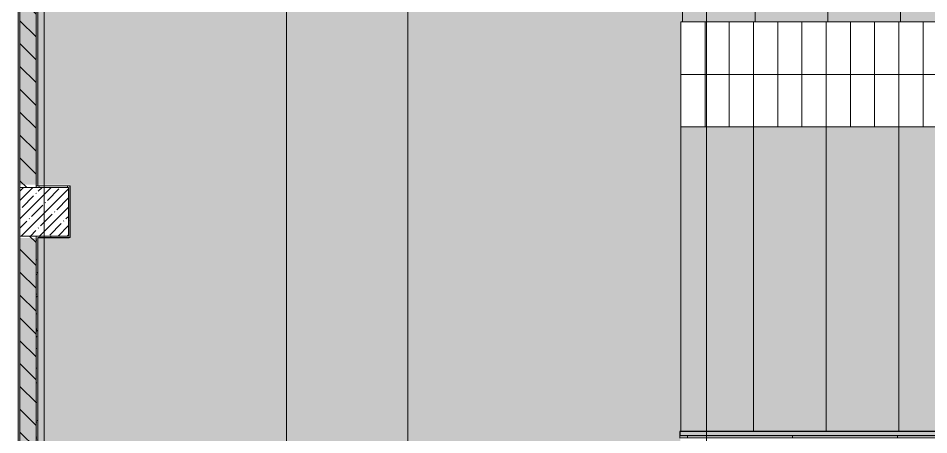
# Model space of a CAD drawing. Header units: millimetres. Extents: x -164500 to 426394, y -23753 to 102118.
# Drawn here: x 162461 to 173732, y 15389 to 20544 of the extents above; entities that cross this region are included whole.
import ezdxf

# ---------------------------------------------------------------- set-up
doc = ezdxf.new("R2010")
doc.units = ezdxf.units.MM
doc.linetypes.add('Осевая', pattern=[6350, 1270, -952.5, 3175, -952.5])
doc.layers.add('A-AREA-PATT-1', color=7, linetype='Continuous', lineweight=5, true_color=0xa5bae0, transparency=1)
for name, color, linetype, lineweight in [('A-WALL', 7, 'Continuous', 5), ('A-WALL-2', 7, 'Continuous', 30), ('A-WALL-PATT', 7, 'Continuous', 5), ('I-WALL', 7, 'Continuous', 5), ('S-COLS', 7, 'Continuous', 9), ('S-COLS-1', 7, 'Continuous', 5), ('S-STRS', 7, 'Continuous', 9), ('S-STRS-ANNO', 7, 'Continuous', 5), ('Оси', 7, 'Continuous', 9), ('Оси-2', 7, 'Осевая', 9)]:
    doc.layers.add(name, color=color, linetype=linetype, lineweight=lineweight)
for name, color, linetype, lineweight, true_color in [('A-WALL-1', 9, 'Continuous', 5, 0x808080), ('A-WALL-FNSH-1', 9, 'Continuous', 5, 0x808080), ('S-STRS-1', 7, 'Continuous', 9, 0xeef6ff)]:
    doc.layers.add(name, color=color, linetype=linetype, lineweight=lineweight, true_color=true_color)
pattern_1 = [(0, (148772.123, -0.94), (243.84, 60.96), [20.117, -162.763, 20.117, -162.763, -975.36]), (0, (148772.123, -0.94), (243.84, 60.96), [-365.76, 20.117, -345.643, 20.117, -162.763, -426.72]), (0, (148772.123, -0.94), (243.84, 60.96), [-914.4, 20.117, -101.803, 20.117, -284.683]), (120, (148863.563, 29.54), (-174.71291, 180.69163), [20.117, -162.763, 20.117, -162.763, -975.36]), (120, (148863.563, 29.54), (-174.71291, 180.69163), [-365.76, 20.117, -345.643, 20.117, -162.763, -426.72]), (120, (148863.563, 29.54), (-174.71291, 180.69163), [-914.4, 20.117, -101.803, 20.117, -284.683]), (240, (148894.043, 151.46), (-69.12709, -241.65163), [20.117, -162.763, 20.117, -162.763, -975.36]), (240, (148894.043, 151.46), (-69.12709, -241.65163), [-365.76, 20.117, -345.643, 20.117, -162.763, -426.72]), (240, (148894.043, 151.46), (-69.12709, -241.65163), [-914.4, 20.117, -101.803, 20.117, -284.683])]

# ---------------------------------------------------------------- blocks, each defined once
blk = doc.blocks.new('BSC_Колонна _Прямоугольная - 600х600-23295697-Объем проектирования 2 этажа')
at = {"layer": 'S-COLS-1'}
h = blk.add_hatch(dxfattribs=at)
h.set_pattern_fill('FP_26', color=256, style=0, pattern_type=2)
h.set_pattern_definition([(45, (-14010, -18150), (-114.0493, 114.0493), []), (45, (-13895.95, -18150), (-114.0493, 114.0493), [201.612, -40.322, 6.706, -33.617])])
h.paths.add_polyline_path([(-138, -300), (300, -300), (300, 300), (-300, 300), (-300, -300)])
for p, q in [((300, 300), (-300, 300)), ((-300, 300), (-300, -300)), ((300, -300), (300, 300)), ((-300, -300), (300, -300))]:
    blk.add_line(p, q, dxfattribs=at)
blk = doc.blocks.new('Перекрытия 3 - Перекрытия 4-20977624-Объем проектирования 2 этажа')
at = {"layer": 'S-STRS-1'}
for points in [[(21910, 20500), (22810, 20500), (22810, 26270), (21910, 26270), (21910, 21106)], [(23390, 20500), (23710, 20500), (23710, 26270), (22810, 26270), (22810, 20500)], [(24590, 20500), (24610, 20500), (24610, 26270), (23710, 26270), (23710, 20500), (24290, 20500)], [(25510, 20500), (25510, 26270), (24610, 26270), (24610, 20500), (25490, 20500)], [(26390, 20500), (26410, 20500), (26410, 26270), (25510, 26270), (25510, 20500), (26090, 20500)], [(27290, 20500), (27310, 20500), (27310, 26270), (26410, 26270), (26410, 20500), (26990, 20500)], [(28190, 20500), (28210, 20500), (28210, 26270), (27310, 26270), (27310, 20500), (27890, 20500)], [(28210, 20500), (29110, 20500), (29110, 26270), (28210, 26270), (28210, 21106)], [(29690, 20500), (30010, 20500), (30010, 26270), (29110, 26270), (29110, 20500)]]:
    blk.add_hatch(color=256, dxfattribs=at).paths.add_polyline_path(points)
h = blk.add_hatch(color=256, dxfattribs=at)
h.paths.add_polyline_path([(30449, 20500), (30449, 22000), (30010, 22000), (30010, 20500)])
h.paths.add_polyline_path([(30449, 22600), (30449, 26270), (30010, 26270), (30010, 22600)])
at = {"layer": 'S-STRS'}
for p, q in [((21910, 26270), (21910, 20500)), ((22810, 20500), (22810, 26270)), ((23710, 20500), (23710, 26270)), ((24610, 20500), (24610, 26270)), ((25510, 20500), (25510, 26270)), ((26410, 20500), (26410, 26270)), ((27310, 20500), (27310, 26270)), ((28210, 20500), (28210, 26270)), ((29110, 20500), (29110, 26270)), ((30010, 22600), (30010, 26270)), ((30010, 20500), (30010, 22000)), ((22490, 20500), (21910, 20500)), ((23390, 20500), (22810, 20500)), ((24290, 20500), (23710, 20500)), ((25190, 20500), (24610, 20500)), ((26090, 20500), (25510, 20500)), ((26990, 20500), (26410, 20500)), ((27890, 20500), (27310, 20500)), ((28790, 20500), (28210, 20500)), ((29690, 20500), (29110, 20500)), ((30449, 20500), (30010, 20500))]:
    blk.add_line(p, q, dxfattribs=at)
blk = doc.blocks.new('Перекрытия 2 - Перекрытия 4-32990152-Объем проектирования 2 этажа')
at = {"layer": 'S-STRS-1'}
for points in [[(21910, 15411), (22810, 15411), (22810, 19180), (21910, 19180), (21910, 16983)], [(22810, 15411), (23710, 15411), (23710, 19180), (22810, 19180), (22810, 16983)], [(23710, 15411), (24610, 15411), (24610, 19180), (23710, 19180), (23710, 16983)], [(24610, 15411), (25510, 15411), (25510, 19180), (24610, 19180), (24610, 16983)], [(26410, 15411), (26410, 19180), (25510, 19180), (25510, 15411)], [(27310, 15411), (27310, 19180), (26410, 19180), (26410, 15411)], [(28210, 15411), (28210, 19180), (27310, 19180), (27310, 15411)], [(28319, 15411), (29110, 15411), (29110, 19180), (28210, 19180), (28210, 15411)], [(29764, 15411), (30010, 15411), (30010, 19180), (29110, 19180), (29110, 15411)], [(30010, 15411), (30610, 15411), (30610, 17830), (30030, 17830), (30030, 18430), (30610, 18430), (30610, 19180), (30010, 19180), (30010, 16983)]]:
    blk.add_hatch(color=256, dxfattribs=at).paths.add_polyline_path(points)
at = {"layer": 'S-STRS'}
for p, q in [((21910, 19180), (22510, 19180)), ((21910, 19180), (21910, 15411)), ((22810, 19180), (23410, 19180)), ((22810, 15411), (22810, 19180)), ((23710, 19180), (24310, 19180)), ((23710, 15411), (23710, 19180)), ((24610, 19180), (25210, 19180)), ((24610, 15411), (24610, 19180)), ((25510, 19180), (26110, 19180)), ((25510, 15411), (25510, 19180)), ((26410, 19180), (27010, 19180)), ((26410, 15411), (26410, 19180)), ((27310, 19180), (27910, 19180)), ((27310, 15411), (27310, 19180)), ((28210, 19180), (28810, 19180)), ((28210, 15411), (28210, 19180)), ((29110, 19180), (29710, 19180)), ((29110, 15411), (29110, 19180)), ((30010, 19180), (30610, 19180)), ((30010, 15411), (30010, 19180)), ((30610, 18430), (30610, 19180)), ((30610, 15411), (30610, 17830))]:
    blk.add_line(p, q, dxfattribs=at)
blk = doc.blocks.new('Стены наклон_ амфитеатр - Стены наклон_ амфитеатр-32992696-Объем проектирования 2 этажа')
at = {"layer": 'A-WALL-PATT'}
h = blk.add_hatch(dxfattribs=at)
h.set_pattern_fill('FP_220', color=256, style=0, pattern_type=2)
h.set_pattern_definition([(0, (26444.5, 15393.4), (0, 246.1), []), (90, (26444.5, 15393.4), (-1300, 8e-14), [])])
h.paths.add_polyline_path([(28299, 15354), (31010, 15354), (31010, 15381), (21879, 15381), (21879, 15354), (28190, 15354)])
h = blk.add_hatch(dxfattribs=at)
h.set_pattern_fill('FP_219', color=256, style=0, pattern_type=2)
h.set_pattern_definition([(180, (26444.5, 15352), (-4e-13, -3050), []), (270, (26444.5, 15352), (1300, 8e-14), [])])
h.paths.add_polyline_path([(21879, 15350), (31010, 15350), (31010, 15354), (21879, 15354)])
at = {"layer": 'A-WALL'}
for p, q in [((21879, 15354), (21879, 15381)), ((21879, 15350), (21879, 15354)), ((31010, 15354), (21879, 15354))]:
    blk.add_line(p, q, dxfattribs=at)
at = {"layer": 'A-WALL-2'}
for p, q in [((31041, 15431), (21879, 15431)), ((21879, 15431), (21879, 15381)), ((21879, 15381), (31010, 15381)), ((31010, 15381), (31010, 15350)), ((31010, 15350), (31041, 15350)), ((31041, 15350), (31041, 15431))]:
    blk.add_line(p, q, dxfattribs=at)

msp = doc.modelspace()

# ---------------------------------------------------------------- hatches: boundary and pattern name
at = {"layer": 'A-AREA-PATT-1'}
h = msp.add_hatch(color=256, dxfattribs=at)
h.paths.add_polyline_path([(170888.244, 13759.059), (171341.623, 13759.059), (171341.623, 13999.059), (169002.623, 13999.059), (169002.623, 13759.059), (170661.623, 13759.059)])
h.paths.add_polyline_path([(170656.623, 14979.059), (170661.623, 14979.059), (170661.623, 15089.059), (170656.623, 15089.059), (170656.623, 15349.059), (170651.123, 15349.059), (170651.123, 15379.727), (177322.123, 15379.727), (177322.123, 15429.89), (170662.123, 15429.89), (170662.123, 20499.059), (170682.123, 20499.059), (170682.123, 26269.44), (177322.123, 26269.44), (177322.123, 26344.558), (170656.623, 26344.558), (170656.623, 26853.558), (168987.623, 26853.558), (168987.623, 26480.745), (167507.88, 26480.745), (167507.88, 26273.559), (166856.88, 26273.559), (166855.296, 26478.558), (163552.623, 26478.558), (163552.123, 24658.558), (162482.123, 24658.558), (162482.38, 22225.559), (163107.623, 22225.559), (163107.623, 21573.559), (162482.123, 21573.559), (162482.38, 18483.559), (163107.623, 18483.559), (163107.623, 17825.559), (162482.123, 17825.559), (162483.949, 15224.559), (169002.623, 15224.559), (169002.623, 15202.473), (170651.123, 15200.688), (170651.123, 15199.059), (169002.623, 15199.059), (169002.623, 14979.059), (169843.502, 14979.059)])
at = {"layer": 'I-WALL'}
h = msp.add_hatch(dxfattribs=at)
h.set_pattern_fill('FP_23', color=256, style=0, pattern_type=2)
h.set_pattern_definition([(135, (148772.12, -0.94), (-141.4214, -141.4214), [])])
h.paths.add_polyline_path([(162482.38, 15199.059), (162682.38, 15199.059), (162682.38, 17849.059), (162482.38, 17849.059), (162482.38, 15224.559)])
h.paths.add_polyline_path([(162482.38, 18449.059), (162682.38, 18449.059), (162682.38, 21599.059), (162482.38, 21599.059), (162482.38, 18483.559)])
h.paths.add_polyline_path([(162482.38, 22199.059), (162682.38, 22199.059), (162682.38, 26299.058), (162482.38, 26299.058), (162482.38, 22225.559)])
h = msp.add_hatch(dxfattribs=at)
h.set_pattern_fill('FP_191', color=256, style=0, pattern_type=2)
h.set_pattern_definition(pattern_1)
h.paths.add_polyline_path([(162462.123, 15199.059), (162482.123, 15199.059), (162482.123, 24659.058), (162462.123, 24658.558), (162462.123, 15976.772)])
h = msp.add_hatch(dxfattribs=at)
h.set_pattern_fill('FP_191', color=256, style=0, pattern_type=2)
h.set_pattern_definition(pattern_1)
h.paths.add_polyline_path([(162682.38, 18449.059), (163082.123, 18449.059), (163082.123, 18469.059), (162682.38, 18469.059)])
h = msp.add_hatch(dxfattribs=at)
h.set_pattern_fill('FP_191', color=256, style=0, pattern_type=2)
h.set_pattern_definition(pattern_1)
h.paths.add_polyline_path([(163082.123, 17829.059), (163102.123, 17829.059), (163102.123, 18469.059), (163082.123, 18469.059), (163082.123, 17849.059)])
h = msp.add_hatch(dxfattribs=at)
h.set_pattern_fill('FP_191', color=256, style=0, pattern_type=2)
h.set_pattern_definition(pattern_1)
h.paths.add_polyline_path([(162682.38, 15209.059), (162702.38, 15209.059), (162702.38, 15219.059), (162682.38, 15219.059)])
h.paths.add_polyline_path([(162682.38, 15229.101), (162702.38, 15230.059), (162702.38, 17849.059), (162682.38, 17849.059), (162682.38, 15230.059)])
h = msp.add_hatch(dxfattribs=at)
h.set_pattern_fill('FP_191', color=256, style=0, pattern_type=2)
h.set_pattern_definition(pattern_1)
h.paths.add_polyline_path([(163081.478, 17829.059), (163082.123, 17829.059), (163082.123, 17849.059), (162702.38, 17849.059), (162703.38, 17829.059)])

# ---------------------------------------------------------------- linework, layer by layer
at = {"layer": 'A-WALL'}
for p, q in [((162702.38, 17829.059), (162702.38, 15209.059)), ((163102.123, 17829.059), (162702.38, 17829.059))]:
    msp.add_line(p, q, dxfattribs=at)
at = {"layer": 'A-WALL-1'}
for p, q in [((162482.123, 18449.059), (162482.123, 21579.059)), ((162482.38, 21599.059), (162482.38, 18449.059)), ((162682.38, 18449.059), (162682.38, 21599.059)), ((162692.38, 18469.059), (162682.38, 18469.059)), ((162482.123, 15199.059), (162482.123, 17849.059)), ((162482.38, 17849.059), (162482.38, 15199.059)), ((162682.38, 17849.059), (162682.38, 15199.059))]:
    msp.add_line(p, q, dxfattribs=at)
at = {"layer": 'A-WALL-FNSH-1'}
for p, q in [((162461.123, 24658.058), (162461.123, 15199.058)), ((162462.123, 15199.058), (162462.123, 24658.058)), ((162702.38, 21579.059), (162702.38, 18470.059)), ((162703.38, 18470.059), (162703.38, 21578.059)), ((162702.38, 18470.059), (162692.38, 18470.059)), ((162692.38, 18470.059), (162692.38, 18469.059)), ((162692.38, 18469.059), (163102.123, 18469.059)), ((163103.123, 18470.059), (162703.38, 18470.059)), ((163102.123, 18469.059), (163102.123, 17829.059)), ((163103.123, 17829.059), (163103.123, 18470.059)), ((162703.38, 15230.059), (162703.38, 17828.059)), ((162703.38, 17828.059), (163092.123, 17828.059)), ((163092.123, 17828.059), (163092.123, 17829.059)), ((163102.123, 17829.059), (163103.123, 17829.059))]:
    msp.add_line(p, q, dxfattribs=at)
at = {"layer": 'S-STRS'}
for p, q in [((170662.123, 20499.059), (170662.123, 19199.059)), ((170662.123, 20499.059), (170682.123, 20499.059)), ((170662.123, 20499.059), (170662.123, 19199.059)), ((170962.123, 20499.059), (170962.123, 19199.059)), ((170962.123, 20499.059), (170962.123, 19199.059)), ((171262.123, 20499.059), (171562.123, 20499.059)), ((171262.123, 20499.059), (171262.123, 19199.059)), ((171262.123, 20499.059), (171262.123, 19199.059)), ((171562.123, 20499.059), (171582.123, 20499.059)), ((171562.123, 20499.059), (171562.123, 19199.059)), ((171562.123, 20499.059), (171562.123, 19199.059)), ((171862.123, 20499.059), (171862.123, 19199.059)), ((171862.123, 20499.059), (171862.123, 19199.059)), ((172162.123, 20499.059), (172462.123, 20499.059)), ((172162.123, 20499.059), (172162.123, 19199.059)), ((172162.123, 20499.059), (172162.123, 19199.059)), ((172462.123, 20499.059), (172482.123, 20499.059)), ((172462.123, 20499.059), (172462.123, 19199.059)), ((172462.123, 20499.059), (172462.123, 19199.059)), ((172762.123, 20499.059), (172762.123, 19199.059)), ((172762.123, 20499.059), (172762.123, 19199.059)), ((173062.123, 20499.059), (173362.123, 20499.059)), ((173062.123, 20499.059), (173062.123, 19199.059)), ((173062.123, 20499.059), (173062.123, 19199.059)), ((173362.123, 20499.059), (173382.123, 20499.059)), ((173362.123, 20499.059), (173362.123, 19199.059)), ((173362.123, 20499.059), (173362.123, 19199.059)), ((173662.123, 20499.059), (173662.123, 19199.059)), ((173662.123, 20499.059), (173662.123, 19199.059)), ((171262.123, 19199.059), (171562.123, 19199.059)), ((172162.123, 19199.059), (172462.123, 19199.059)), ((173062.123, 19199.059), (173362.123, 19199.059))]:
    msp.add_line(p, q, dxfattribs=at)
at = {"layer": 'S-STRS-ANNO'}
for p, q in [((170662.123, 19849.059), (170962.123, 19849.059)), ((170962.123, 19849.059), (171262.123, 19849.059)), ((171262.123, 19849.059), (171562.123, 19849.059)), ((171562.123, 19849.059), (171862.123, 19849.059)), ((171862.123, 19849.059), (172162.123, 19849.059)), ((172162.123, 19849.059), (172462.123, 19849.059)), ((172462.123, 19849.059), (172762.123, 19849.059)), ((172762.123, 19849.059), (173062.123, 19849.059)), ((173062.123, 19849.059), (173362.123, 19849.059)), ((173362.123, 19849.059), (173662.123, 19849.059)), ((173662.123, 19849.059), (173962.123, 19849.059))]:
    msp.add_line(p, q, dxfattribs=at)
at = {"layer": 'Оси'}
for points in [[(162782.123, -1907.2), (162782.123, 3092.8), (162782.123, 22397.13), (162782.123, 27397.13)], [(165782.123, -1907.2), (165782.123, 3092.8), (165782.123, 22397.13), (165782.123, 27397.13)], [(167282.123, -1907.2), (167282.123, 3092.8), (167282.123, 22397.13), (167282.123, 27397.13)], [(170982.123, -1907.2), (170982.123, 3092.8), (170982.123, 22397.13), (170982.123, 27397.13)]]:
    msp.add_lwpolyline(points, dxfattribs=at)
at = {"layer": 'Оси-2'}
for p, q in [((162782.123, 3093.741), (162782.123, 22398.071)), ((165782.123, 3093.741), (165782.123, 22398.071)), ((167282.123, 3093.741), (167282.123, 22398.071)), ((170982.123, 3093.741), (170982.123, 22398.071))]:
    msp.add_line(p, q, dxfattribs=at)

# ---------------------------------------------------------------- block references
at = {"layer": 'A-WALL'}
msp.add_blockref('Стены наклон_ амфитеатр - Стены наклон_ амфитеатр-32992696-Объем проектирования 2 этажа', (148772.123, -0.941), dxfattribs=at)
at = {"layer": 'S-COLS'}
msp.add_blockref('BSC_Колонна _Прямоугольная - 600х600-23295697-Объем проектирования 2 этажа', (162782.123, 18149.059), dxfattribs=at)
at = {"layer": 'S-STRS'}
for name, p in [('Перекрытия 3 - Перекрытия 4-20977624-Объем проектирования 2 этажа', (148772.123, -0.941)), ('Перекрытия 2 - Перекрытия 4-32990152-Объем проектирования 2 этажа', (148752.123, 19.059))]:
    msp.add_blockref(name, p, dxfattribs=at)

doc.saveas('drawing.dxf')
